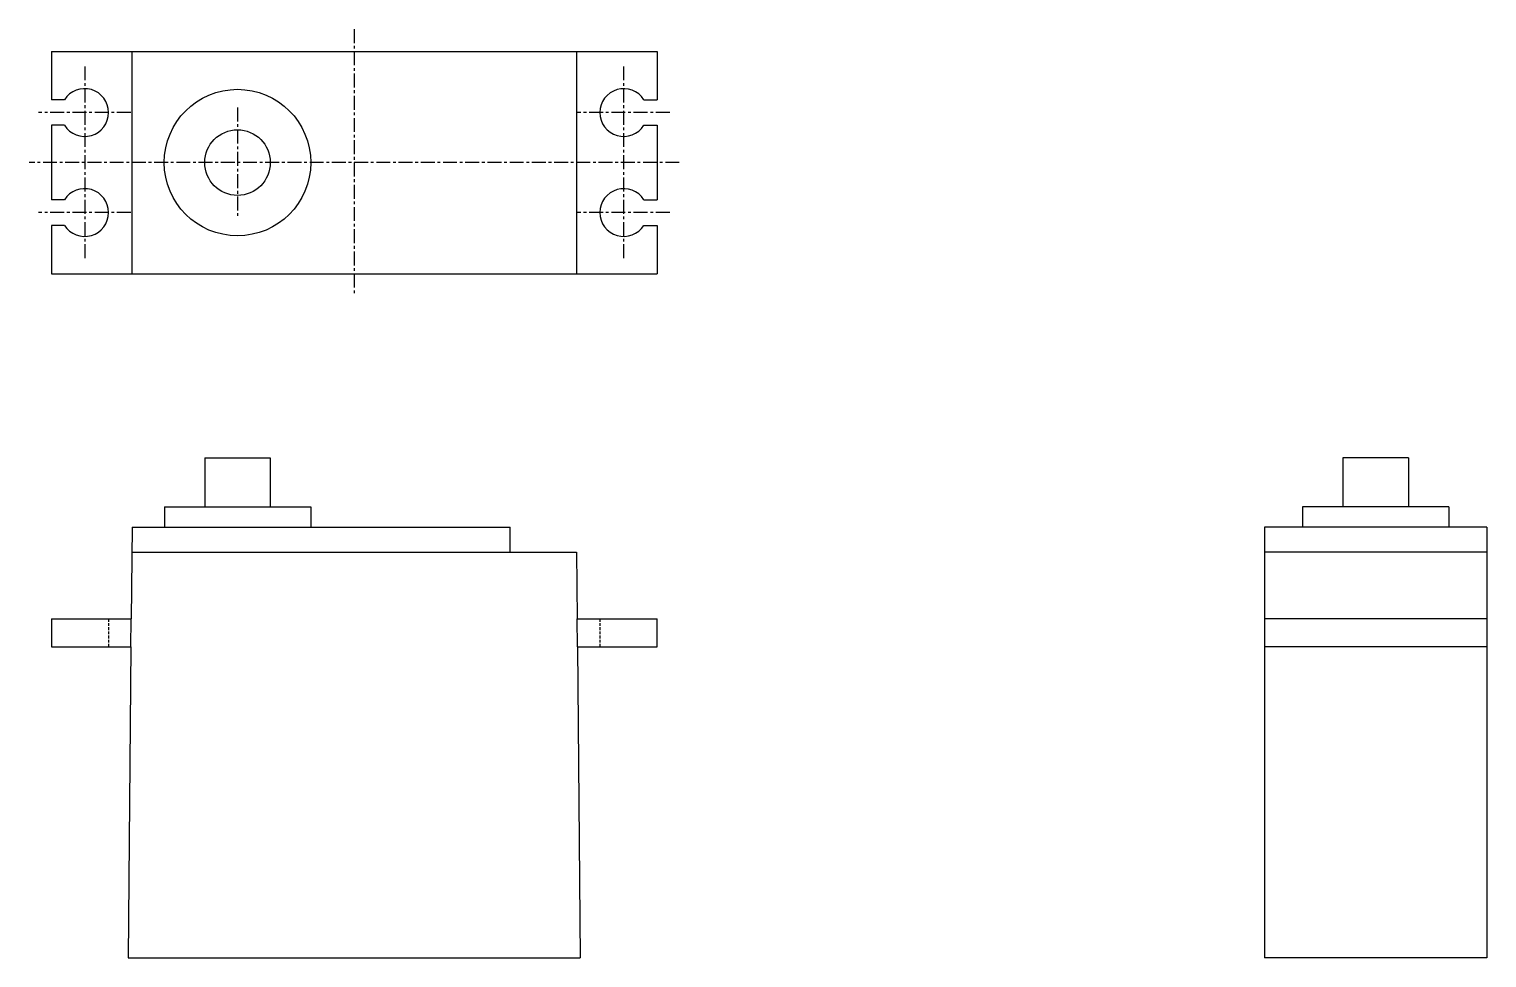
# Model space of a CAD drawing. Header units: millimetres. Extents: x 206 to 337, y 132 to 215.
import ezdxf

# ---------------------------------------------------------------- set-up
doc = ezdxf.new("R2010")
doc.units = ezdxf.units.MM
doc.header["$MEASUREMENT"] = 0
doc.linetypes.add('CENTER', pattern=[2, 1.25, -0.25, 0.25, -0.25])
doc.linetypes.add('HIDDEN', pattern=[0.375, 0.25, -0.125])
for name, color, linetype in [('Centerline', 1, 'CENTER'), ('Hidden', 1, 'HIDDEN'), ('Servo', 2, 'Continuous')]:
    doc.layers.add(name, color=color, linetype=linetype)

msp = doc.modelspace()

# ---------------------------------------------------------------- linework, layer by layer
at = {"layer": 'Centerline'}
for p, q in [((234.93, 215.47), (234.93, 191.47)), ((210.68, 212.12), (210.68, 194.82)), ((259.18, 212.12), (259.18, 194.82)), ((214.83, 207.97), (206.53, 207.97)), ((224.43, 208.42), (224.43, 198.52)), ((263.33, 207.97), (255.03, 207.97)), ((264.18, 203.47), (205.68, 203.47)), ((214.83, 198.97), (206.53, 198.97)), ((263.33, 198.97), (255.03, 198.97))]:
    msp.add_line(p, q, dxfattribs=at)
at = {"layer": 'Hidden'}
for p, q in [((212.83, 162.4), (212.83, 159.9)), ((257.03, 162.4), (257.03, 159.9))]:
    msp.add_line(p, q, dxfattribs=at)
at = {"layer": 'Servo'}
for p, q in [((207.68, 213.47), (262.18, 213.47)), ((207.68, 213.47), (207.68, 209.12)), ((214.93, 213.47), (214.93, 193.47)), ((254.93, 213.47), (254.93, 193.47)), ((262.18, 213.47), (262.18, 209.12)), ((208.87, 209.12), (207.68, 209.12)), ((261, 209.12), (262.18, 209.12)), ((208.87, 206.82), (207.68, 206.82)), ((207.68, 206.82), (207.68, 200.12)), ((261, 206.82), (262.18, 206.82)), ((262.18, 206.82), (262.18, 200.12)), ((208.87, 200.12), (207.68, 200.12)), ((261, 200.12), (262.18, 200.12)), ((208.87, 197.82), (207.68, 197.82)), ((207.68, 197.82), (207.68, 193.47)), ((261, 197.82), (262.18, 197.82)), ((262.18, 197.82), (262.18, 193.47)), ((207.68, 193.47), (262.18, 193.47)), ((221.48, 176.9), (221.48, 172.5)), ((221.48, 176.9), (227.38, 176.9)), ((227.38, 176.9), (227.38, 172.5)), ((329.8, 176.9), (323.9, 176.9)), ((323.9, 176.9), (323.9, 172.5)), ((329.8, 176.9), (329.8, 172.5)), ((217.85, 172.5), (231.02, 172.5)), ((217.85, 172.5), (217.85, 170.65)), ((231.02, 172.5), (231.02, 170.65)), ((333.44, 172.5), (320.27, 172.5)), ((320.27, 172.5), (320.27, 170.65)), ((333.44, 172.5), (333.44, 170.65)), ((214.96, 170.65), (214.86, 162.4)), ((214.96, 170.65), (248.96, 170.65)), ((248.96, 168.4), (248.96, 170.65)), ((316.85, 170.65), (316.85, 131.9)), ((336.85, 170.65), (316.85, 170.65)), ((336.85, 170.65), (336.85, 131.9)), ((214.93, 168.4), (248.96, 168.4)), ((248.96, 168.4), (254.93, 168.4)), ((254.93, 168.4), (255, 162.4)), ((336.85, 168.4), (316.85, 168.4)), ((207.68, 162.4), (207.68, 159.9)), ((207.68, 162.4), (214.86, 162.4)), ((214.83, 159.9), (214.85, 162.4)), ((255, 162.4), (262.18, 162.4)), ((255.03, 159.9), (255, 162.4)), ((262.18, 159.9), (262.18, 162.4)), ((336.85, 162.4), (316.85, 162.4)), ((207.68, 159.9), (214.83, 159.9)), ((214.83, 159.9), (214.58, 131.9)), ((255.03, 159.9), (255.28, 131.9)), ((255.03, 159.9), (262.18, 159.9)), ((336.85, 159.9), (316.85, 159.9)), ((214.58, 131.9), (255.28, 131.9)), ((336.85, 131.9), (316.85, 131.9))]:
    msp.add_line(p, q, dxfattribs=at)
for radius in [6.59, 2.95]:
    msp.add_circle((224.43, 203.47), radius, dxfattribs=at)
for centre, start, end in [((210.68, 207.97), 212.336, 147.664), ((259.18, 207.97), 32.336, 327.664), ((210.68, 198.97), 212.336, 147.664), ((259.18, 198.97), 32.336, 327.664)]:
    msp.add_arc(centre, 2.15, start, end, dxfattribs=at)

doc.saveas('drawing.dxf')
